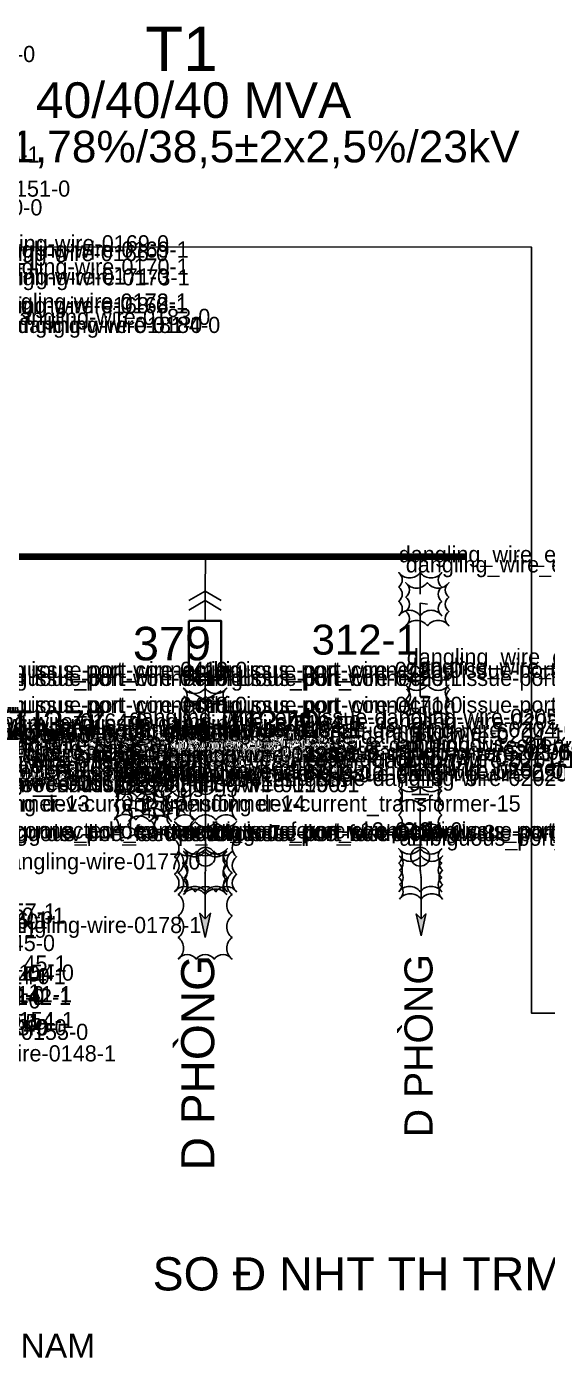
# Model space of a CAD drawing. Header units: millimetres. Extents: x -258 to 330, y 6 to 205.
# Drawn here: x 176.6 to 224.9, y 6.4 to 130.6 of the extents above; entities that cross this region are included whole.
import ezdxf

# ---------------------------------------------------------------- set-up
doc = ezdxf.new("R2010")
doc.units = ezdxf.units.MM
doc.layers.add('AI_REVIEW', color=2, linetype='Continuous')
doc.layers.add('TEXT', color=7, linetype='Continuous')
for name, color, linetype, lineweight in [('BUSBAR_35KV', 30, 'Continuous', 50), ('MV_35KV', 30, 'Continuous', 25), ('SLD_OTHER', 7, 'Continuous', 25)]:
    doc.layers.add(name, color=color, linetype=linetype, lineweight=lineweight)
doc.layers.add('SYM_PORTS', color=8, linetype='Continuous', plot=False)
doc.styles.add('SLD_TEXT', font='arial.ttf')

# ---------------------------------------------------------------- blocks, each defined once
blk = doc.blocks.new('SYM_DRAWOUT_BREAKER')
at = {"lineweight": 25}
for points in [[(-1.5, 4.625), (0, 5.5), (1.5, 4.625)], [(0, 5.5), (0, 2.75)], [(-1.5, 3.75), (0, 4.625), (1.5, 3.75)], [(0, -2.75), (0, -5.5)], [(-1.5, -3.75), (0, -4.625), (1.5, -3.75)], [(-1.5, -4.625), (0, -5.5), (1.5, -4.625)]]:
    blk.add_lwpolyline(points, dxfattribs=at)
at = {"lineweight": 35}
blk.add_lwpolyline([(-1.5, 2.75), (1.5, 2.75), (1.5, -2.75), (-1.5, -2.75)], close=True, dxfattribs=at)
at = {"layer": 'SYM_PORTS'}
for p in [(0, 5.5), (0, -5.5)]:
    blk.add_point(p, dxfattribs=at)
blk.add_attdef('DEVICE_CODE', (2.5, 2.5), '', height=2)
at = {"flags": 1}
blk.add_attdef('RATING', (2.5, -0.5), '', height=2, dxfattribs=at)
blk = doc.blocks.new('SYM_CURRENT_TRANSFORMER')
at = {"lineweight": 25}
blk.add_lwpolyline([(0, 1.25), (0, -1.25)], dxfattribs=at)
blk.add_circle((0, 0), 0.875, dxfattribs=at)
at = {"layer": 'SYM_PORTS'}
for p in [(0, 1.25), (0, -1.25)]:
    blk.add_point(p, dxfattribs=at)
blk.add_attdef('DEVICE_CODE', (1.875, -1.75), '', height=2)
at = {"flags": 1}
blk.add_attdef('RATIO', (1.875, -4.75), '', height=2, dxfattribs=at)
blk = doc.blocks.new('SYM_SHUNT_CAPACITOR')
at = {"lineweight": 25}
for points in [[(0, 2), (0, 0.375)], [(-1.25, 0.375), (1.25, 0.375)], [(-1.25, -0.375), (1.25, -0.375)], [(-0.875, -1.125), (0.875, -1.125)], [(0, -0.375), (0, -1.125)], [(-0.5625, -1.5625), (0.5625, -1.5625)], [(-0.25, -2), (0.25, -2)]]:
    blk.add_lwpolyline(points, dxfattribs=at)
at = {"layer": 'SYM_PORTS'}
blk.add_point((0, 2), dxfattribs=at)
blk.add_attdef('DEVICE_CODE', (2.25, -1), '', height=2)
at = {"flags": 1}
blk.add_attdef('RATING', (2.25, -4), '', height=2, dxfattribs=at)
blk = doc.blocks.new('SYM_LINE_FEEDER_ARROW')
blk.add_hatch(color=7).paths.add_polyline_path([(0, -3), (-0.5, -0.75), (0, -1.25), (0.5, -0.75)])
at = {"lineweight": 25}
blk.add_lwpolyline([(0, 3), (0, -1.25)], dxfattribs=at)
blk.add_lwpolyline([(0, -3), (-0.5, -0.75), (0, -1.25), (0.5, -0.75)], close=True, dxfattribs=at)
at = {"layer": 'SYM_PORTS'}
blk.add_point((0, 3), dxfattribs=at)
blk.add_attdef('LINE_NAME', (1.5, 0), '', height=2)

msp = doc.modelspace()

# ---------------------------------------------------------------- linework, layer by layer
at = {"layer": 'AI_REVIEW'}
for points in [[(211.11, 75.92, -0.5), (213.11, 75.92, -0.5), (215.11, 75.92, -0.5), (215.11, 77.25, -0.5), (215.11, 78.58, -0.5), (215.11, 79.92, -0.5), (213.11, 79.92, -0.5), (211.11, 79.92, -0.5), (211.11, 78.58, -0.5), (211.11, 77.25, -0.5)], [(211.77, 74.98, -0.5), (213.77, 74.98, -0.5), (215.77, 74.98, -0.5), (215.77, 76.31, -0.5), (215.77, 77.64, -0.5), (215.77, 78.98, -0.5), (213.77, 78.98, -0.5), (211.77, 78.98, -0.5), (211.77, 77.64, -0.5), (211.77, 76.31, -0.5)], [(211.86, 66.4, -0.5), (213.86, 66.4, -0.5), (215.86, 66.4, -0.5), (215.86, 67.73, -0.5), (215.86, 69.06, -0.5), (215.86, 70.4, -0.5), (213.86, 70.4, -0.5), (211.86, 70.4, -0.5), (211.86, 69.06, -0.5), (211.86, 67.73, -0.5)], [(191.15, 65.19, -0.5), (193.15, 65.19, -0.5), (195.15, 65.19, -0.5), (195.15, 66.52, -0.5), (195.15, 67.85, -0.5), (195.15, 69.19, -0.5), (193.15, 69.19, -0.5), (191.15, 69.19, -0.5), (191.15, 67.85, -0.5), (191.15, 66.52, -0.5)], [(191.2, 64.44, -0.5), (193.2, 64.44, -0.5), (195.2, 64.44, -0.5), (195.2, 65.77, -0.5), (195.2, 67.11, -0.5), (195.2, 68.44, -0.5), (193.2, 68.44, -0.5), (191.2, 68.44, -0.5), (191.2, 67.11, -0.5), (191.2, 65.77, -0.5)], [(211.77, 65.48, -0.5), (213.77, 65.48, -0.5), (215.77, 65.48, -0.5), (215.77, 66.81, -0.5), (215.77, 68.15, -0.5), (215.77, 69.48, -0.5), (213.77, 69.48, -0.5), (211.77, 69.48, -0.5), (211.77, 68.15, -0.5), (211.77, 66.81, -0.5)], [(191.2, 61.94, -0.5), (193.2, 61.94, -0.5), (195.2, 61.94, -0.5), (195.2, 63.27, -0.5), (195.2, 64.61, -0.5), (195.2, 65.94, -0.5), (193.2, 65.94, -0.5), (191.2, 65.94, -0.5), (191.2, 64.61, -0.5), (191.2, 63.27, -0.5)], [(186.11, 60.82, -0.5), (188.11, 60.82, -0.5), (190.11, 60.82, -0.5), (190.11, 62.15, -0.5), (190.11, 63.48, -0.5), (190.11, 64.82, -0.5), (188.11, 64.82, -0.5), (186.11, 64.82, -0.5), (186.11, 63.48, -0.5), (186.11, 62.15, -0.5)], [(185.95, 59.65, -0.5), (187.95, 59.65, -0.5), (189.95, 59.65, -0.5), (189.95, 60.98, -0.5), (189.95, 62.32, -0.5), (189.95, 63.65, -0.5), (187.95, 63.65, -0.5), (185.95, 63.65, -0.5), (185.95, 62.32, -0.5), (185.95, 60.98, -0.5)], [(186.2, 60.4, -0.5), (188.2, 60.4, -0.5), (190.2, 60.4, -0.5), (190.2, 61.73, -0.5), (190.2, 63.07, -0.5), (190.2, 64.4, -0.5), (188.2, 64.4, -0.5), (186.2, 64.4, -0.5), (186.2, 63.07, -0.5), (186.2, 61.73, -0.5)], [(190.32, 56.94, -0.5), (192.24, 56.94, -0.5), (194.15, 56.94, -0.5), (196.07, 56.94, -0.5), (196.07, 58.57, -0.5), (196.07, 60.19, -0.5), (196.07, 61.82, -0.5), (196.07, 63.44, -0.5), (194.15, 63.44, -0.5), (192.24, 63.44, -0.5), (190.32, 63.44, -0.5), (190.32, 61.82, -0.5), (190.32, 60.19, -0.5), (190.32, 58.57, -0.5)], [(184.86, 59.07, -0.5), (186.86, 59.07, -0.5), (188.86, 59.07, -0.5), (188.86, 60.4, -0.5), (188.86, 61.73, -0.5), (188.86, 63.07, -0.5), (186.86, 63.07, -0.5), (184.86, 63.07, -0.5), (184.86, 61.73, -0.5), (184.86, 60.4, -0.5)], [(187.45, 58.23, -0.5), (189.45, 58.23, -0.5), (191.45, 58.23, -0.5), (191.45, 59.57, -0.5), (191.45, 60.9, -0.5), (191.45, 62.23, -0.5), (189.45, 62.23, -0.5), (187.45, 62.23, -0.5), (187.45, 60.9, -0.5), (187.45, 59.57, -0.5)], [(211.11, 58.32, -0.5), (213.11, 58.32, -0.5), (215.11, 58.32, -0.5), (215.11, 59.65, -0.5), (215.11, 60.98, -0.5), (215.11, 62.32, -0.5), (213.11, 62.32, -0.5), (211.11, 62.32, -0.5), (211.11, 60.98, -0.5), (211.11, 59.65, -0.5)], [(184.72, 56.96, -0.5), (186.72, 56.96, -0.5), (188.72, 56.96, -0.5), (188.72, 58.29, -0.5), (188.72, 59.62, -0.5), (188.72, 60.96, -0.5), (186.72, 60.96, -0.5), (184.72, 60.96, -0.5), (184.72, 59.62, -0.5), (184.72, 58.29, -0.5)], [(185.41, 57.53, -0.5), (187.41, 57.53, -0.5), (189.41, 57.53, -0.5), (189.41, 58.87, -0.5), (189.41, 60.2, -0.5), (189.41, 61.53, -0.5), (187.41, 61.53, -0.5), (185.41, 61.53, -0.5), (185.41, 60.2, -0.5), (185.41, 58.87, -0.5)], [(185.41, 57.53, -0.5), (187.41, 57.53, -0.5), (189.41, 57.53, -0.5), (189.41, 58.87, -0.5), (189.41, 60.2, -0.5), (189.41, 61.53, -0.5), (187.41, 61.53, -0.5), (185.41, 61.53, -0.5), (185.41, 60.2, -0.5), (185.41, 58.87, -0.5)], [(187.28, 57.57, -0.5), (189.28, 57.57, -0.5), (191.28, 57.57, -0.5), (191.28, 58.9, -0.5), (191.28, 60.23, -0.5), (191.28, 61.57, -0.5), (189.28, 61.57, -0.5), (187.28, 61.57, -0.5), (187.28, 60.23, -0.5), (187.28, 58.9, -0.5)], [(184.78, 55.82, -0.5), (186.78, 55.82, -0.5), (188.78, 55.82, -0.5), (188.78, 57.15, -0.5), (188.78, 58.48, -0.5), (188.78, 59.82, -0.5), (186.78, 59.82, -0.5), (184.78, 59.82, -0.5), (184.78, 58.48, -0.5), (184.78, 57.15, -0.5)], [(186.03, 56.82, -0.5), (188.03, 56.82, -0.5), (190.03, 56.82, -0.5), (190.03, 58.15, -0.5), (190.03, 59.48, -0.5), (190.03, 60.82, -0.5), (188.03, 60.82, -0.5), (186.03, 60.82, -0.5), (186.03, 59.48, -0.5), (186.03, 58.15, -0.5)], [(211.11, 56.07, -0.5), (213.11, 56.07, -0.5), (215.11, 56.07, -0.5), (215.11, 57.4, -0.5), (215.11, 58.73, -0.5), (215.11, 60.07, -0.5), (213.11, 60.07, -0.5), (211.11, 60.07, -0.5), (211.11, 58.73, -0.5), (211.11, 57.4, -0.5)], [(185.95, 55.15, -0.5), (187.95, 55.15, -0.5), (189.95, 55.15, -0.5), (189.95, 56.48, -0.5), (189.95, 57.82, -0.5), (189.95, 59.15, -0.5), (187.95, 59.15, -0.5), (185.95, 59.15, -0.5), (185.95, 57.82, -0.5), (185.95, 56.48, -0.5)], [(188.11, 55.57, -0.5), (190.11, 55.57, -0.5), (192.11, 55.57, -0.5), (192.11, 56.9, -0.5), (192.11, 58.23, -0.5), (192.11, 59.57, -0.5), (190.11, 59.57, -0.5), (188.11, 59.57, -0.5), (188.11, 58.23, -0.5), (188.11, 56.9, -0.5)], [(190.32, 50.28, -0.5), (192.24, 50.28, -0.5), (194.15, 50.28, -0.5), (196.07, 50.28, -0.5), (196.07, 51.9, -0.5), (196.07, 53.53, -0.5), (196.07, 55.15, -0.5), (196.07, 56.78, -0.5), (194.15, 56.78, -0.5), (192.24, 56.78, -0.5), (190.32, 56.78, -0.5), (190.32, 55.15, -0.5), (190.32, 53.53, -0.5), (190.32, 51.9, -0.5)], [(190.65, 44.03, -0.5), (192.32, 44.03, -0.5), (193.99, 44.03, -0.5), (195.65, 44.03, -0.5), (195.65, 46.03, -0.5), (195.65, 48.03, -0.5), (195.65, 50.03, -0.5), (195.65, 52.03, -0.5), (195.65, 54.03, -0.5), (193.99, 54.03, -0.5), (192.32, 54.03, -0.5), (190.65, 54.03, -0.5), (190.65, 52.03, -0.5), (190.65, 50.03, -0.5), (190.65, 48.03, -0.5), (190.65, 46.03, -0.5)], [(191.15, 50.03, -0.5), (193.15, 50.03, -0.5), (195.15, 50.03, -0.5), (195.15, 51.36, -0.5), (195.15, 52.69, -0.5), (195.15, 54.03, -0.5), (193.15, 54.03, -0.5), (191.15, 54.03, -0.5), (191.15, 52.69, -0.5), (191.15, 51.36, -0.5)], [(191.2, 50.28, -0.5), (193.2, 50.28, -0.5), (195.2, 50.28, -0.5), (195.2, 51.61, -0.5), (195.2, 52.94, -0.5), (195.2, 54.28, -0.5), (193.2, 54.28, -0.5), (191.2, 54.28, -0.5), (191.2, 52.94, -0.5), (191.2, 51.61, -0.5)], [(211.11, 50.28, -0.5), (213.11, 50.28, -0.5), (215.11, 50.28, -0.5), (215.11, 51.61, -0.5), (215.11, 52.94, -0.5), (215.11, 54.28, -0.5), (213.11, 54.28, -0.5), (211.11, 54.28, -0.5), (211.11, 52.94, -0.5), (211.11, 51.61, -0.5)], [(211.19, 49.6, -0.5), (213.19, 49.6, -0.5), (215.19, 49.6, -0.5), (215.19, 50.94, -0.5), (215.19, 52.27, -0.5), (215.19, 53.6, -0.5), (213.19, 53.6, -0.5), (211.19, 53.6, -0.5), (211.19, 52.27, -0.5), (211.19, 50.94, -0.5)]]:
    msp.add_lwpolyline(points, format="xyb", close=True, dxfattribs=at)
at = {"layer": 'BUSBAR_35KV', "const_width": 0.621}
msp.add_lwpolyline([(65.65, 81.39), (217.36, 81.39)], dxfattribs=at)
at = {"layer": 'MV_35KV'}
for points in [[(193.2, 81.39), (193.15, 78.19)], [(213.11, 81.39), (213.11, 77.92)], [(193.15, 67.19), (193.2, 66.44)], [(193.2, 63.94), (193.2, 62.98)], [(189.45, 60.23), (189.45, 62.98), (193.2, 62.98)], [(193.2, 62.98), (193.2, 61.44)], [(193.2, 58.94), (193.2, 54.78)], [(193.2, 52.28), (193.15, 52.03)]]:
    msp.add_lwpolyline(points, dxfattribs=at)
at = {"layer": 'SLD_OTHER'}
for points in [[(160.91, 110.18), (223.44, 110.14), (223.44, 38.99), (267.67, 38.99), (267.67, 51.74), (262.55, 51.82)], [(213.86, 68.4), (213.11, 68.4), (213.11, 77.09), (213.77, 76.98)], [(213.77, 67.48), (213.11, 67.4), (213.11, 62.12)], [(188.11, 62.82), (187.45, 62.9), (187.27, 62.33), (188.2, 62.4)], [(187.95, 61.65), (186.78, 61.82), (186.86, 61.07)], [(187.41, 59.53), (186.8, 59.53), (186.8, 59.98), (187.41, 59.53)], [(186.72, 58.96), (188.03, 58.82)], [(189.28, 59.57), (189.28, 57.36), (190.11, 57.57)], [(186.78, 57.82), (187.95, 57.82), (187.95, 57.15)], [(213.11, 58.07), (213.11, 54.78)], [(213.11, 52.28), (213.19, 51.6)]]:
    msp.add_lwpolyline(points, dxfattribs=at)

# ---------------------------------------------------------------- block references
at = {"layer": 'MV_35KV'}
ref = msp.add_blockref('SYM_DRAWOUT_BREAKER', (193.15, 72.69), dxfattribs=dict(at, xscale=0.999983254745884, yscale=0.999983254745884))
ref.add_attrib('DEVICE_CODE', '379', (186.45, 71.77), dxfattribs={"layer": 'TEXT', "height": 3.113, "style": 'SLD_TEXT'})
ref = msp.add_blockref('SYM_CURRENT_TRANSFORMER', (173.2, 65.19), dxfattribs=dict(at, xscale=0.999983254745884, yscale=0.999983254745884))
ref.add_attrib('DEVICE_CODE', 'TI377', (174.95, 64.61), dxfattribs={"layer": 'TEXT', "height": 2.524, "style": 'SLD_TEXT'})
ref = msp.add_blockref('SYM_CURRENT_TRANSFORMER', (193.2, 65.19), dxfattribs=dict(at, xscale=0.999983254745884, yscale=0.999983254745884))
ref.add_attrib('DEVICE_CODE', 'TI379', (194.78, 64.59), dxfattribs={"layer": 'TEXT', "height": 2.548, "style": 'SLD_TEXT'})
at = {"layer": 'MV_35KV', "xscale": 0.999983254745884, "yscale": 0.999983254745884}
for name, p in [('SYM_CURRENT_TRANSFORMER', (193.2, 60.19)), ('SYM_CURRENT_TRANSFORMER', (193.2, 53.53)), ('SYM_LINE_FEEDER_ARROW', (193.15, 49.03))]:
    msp.add_blockref(name, p, dxfattribs=at)
at = {"layer": 'SLD_OTHER'}
for name, p, xscale, yscale in [('SYM_SHUNT_CAPACITOR', (213.11, 60.32), 0.900011588382326, 0.900011588382326), ('SYM_CURRENT_TRANSFORMER', (213.11, 53.53), 0.999983254745884, 0.999983254745884), ('SYM_LINE_FEEDER_ARROW', (213.19, 48.9), 0.900011588382326, 0.900011588382326)]:
    msp.add_blockref(name, p, dxfattribs=dict(at, xscale=xscale, yscale=yscale))

# ---------------------------------------------------------------- texts
at = {"layer": 'AI_REVIEW', "char_height": 1.5, "attachment_point": 7}
for s, insert in [('dangling_wire_end issue-dangling-wire-0135-0', (135.79, 126.88)), ('dangling_wire_end issue-dangling-wire-0133-1', (136.21, 117.55)), ('dangling_wire_end issue-dangling-wire-0151-0', (139.04, 114.38)), ('dangling_wire_end issue-dangling-wire-0140-0', (136.46, 112.64)), ('dangling_wire_end issue-dangling-wire-0169-0', (148.21, 109.3)), ('dangling_wire_end issue-dangling-wire-0169-1', (150.04, 108.72)), ('dangling_wire_end issue-dangling-wire-0134-1', (136.04, 107.55)), ('dangling_wire_end issue-dangling-wire-0166-0', (148.12, 108.39)), ('dangling_wire_end issue-dangling-wire-0171-0', (148.21, 106.22)), ('dangling_wire_end issue-dangling-wire-0170-1', (150.04, 107.14)), ('dangling_wire_end issue-dangling-wire-0173-1', (150.12, 106.14)), ('dangling_wire_end issue-dangling-wire-0168-0', (148.12, 103.55)), ('dangling_wire_end issue-dangling-wire-0172-1', (149.96, 103.89)), ('dangling_wire_end issue-dangling-wire-0168-1', (149.96, 103.55)), ('dangling_wire_end issue-dangling-wire-0183-0', (152.04, 102.47)), ('dangling_wire_end issue-dangling-wire-0181-0', (151.29, 101.72)), ('dangling_wire_end issue-dangling-wire-0184-0', (152.96, 101.72)), ('dangling_wire_end issue-dangling-wire-0211-1', (211.11, 80.42)), ('dangling_wire_end issue-dangling-wire-0214-1', (211.77, 79.48)), ('dangling_wire_end issue-dangling-wire-0214-0', (211.86, 70.9)), ('ambiguous_port_connection issue-port-wire-0419-1', (151.21, 68.94)), ('ambiguous_port_connection issue-port-wire-0419-0', (151.25, 69.69)), ('ambiguous_port_connection issue-port-wire-0420-0', (171.16, 69.69)), ('ambiguous_port_connection issue-port-wire-0420-1', (171.2, 68.94)), ('ambiguous_port_connection issue-port-wire-0421-0', (191.15, 69.69)), ('ambiguous_port_connection issue-port-wire-0421-1', (191.2, 68.94)), ('dangling_wire_end issue-dangling-wire-0213-0', (211.77, 69.98)), ('ambiguous_port_connection issue-port-wire-0468-0', (151.21, 66.44)), ('ambiguous_port_connection issue-port-wire-0471-0', (171.2, 66.44)), ('ambiguous_port_connection issue-port-wire-0474-0', (191.2, 66.44)), ('dangling_wire_end issue-dangling-wire-0205-0', (186.11, 65.32)), ('dangling_wire_end issue-dangling-wire-0164-0', (146.21, 64.9)), ('dangling_wire_end issue-dangling-wire-0164-1', (146.21, 64.4)), ('pending dev-current_transformer-9', (150.33, 63.86)), ('dangling_wire_end issue-dangling-wire-0194-0', (166.04, 64.73)), ('dangling_wire_end issue-dangling-wire-0194-1', (166.12, 64.23)), ('pending dev-current_transformer-10', (170.33, 63.86)), ('dangling_wire_end issue-dangling-wire-0204-0', (185.95, 64.15)), ('dangling_wire_end issue-dangling-wire-0205-1', (186.2, 64.9)), ('pending dev-current_transformer-6', (190.32, 63.94)), ('dangling_wire_end issue-dangling-wire-0160-0', (144.82, 63.79)), ('dangling_wire_end issue-dangling-wire-0160-1', (146.12, 63.65)), ('dangling_wire_end issue-dangling-wire-0466-0', (147.54, 62.73)), ('dangling_wire_end issue-dangling-wire-0191-1', (164.79, 62.98)), ('dangling_wire_end issue-dangling-wire-0191-0', (165.7, 63.57)), ('dangling_wire_end issue-dangling-wire-0469-0', (167.54, 62.73)), ('dangling_wire_end issue-dangling-wire-0204-1', (184.86, 63.57)), ('dangling_wire_end issue-dangling-wire-0472-0', (187.45, 62.73)), ('ambiguous_orientation issue-orient-dev-shunt_capacitor-1', (211.11, 62.82)), ('dangling_wire_end issue-dangling-wire-0162-0', (145.29, 62.07)), ('dangling_wire_end issue-dangling-wire-0162-1', (145.96, 61.32)), ('dangling_wire_end issue-dangling-wire-0165-0', (147.37, 61.98)), ('dangling_wire_end issue-dangling-wire-0189-0', (164.73, 61.87)), ('dangling_wire_end issue-dangling-wire-0189-1', (165.79, 61.82)), ('dangling_wire_end issue-dangling-wire-0196-0', (167.37, 61.98)), ('dangling_wire_end issue-dangling-wire-0201-0', (184.72, 61.46)), ('dangling_wire_end issue-dangling-wire-0203-0', (185.41, 62.03)), ('dangling_wire_end issue-dangling-wire-0203-1', (185.41, 62.03)), ('dangling_wire_end issue-dangling-wire-0201-1', (186.03, 61.32)), ('dangling_wire_end issue-dangling-wire-0206-0', (187.28, 62.07)), ('dangling_wire_end issue-dangling-wire-0163-1', (144.88, 60.48)), ('dangling_wire_end issue-dangling-wire-0163-0', (145.71, 60.98)), ('dangling_wire_end issue-dangling-wire-0192-1', (164.7, 60.23)), ('dangling_wire_end issue-dangling-wire-0192-0', (165.7, 60.82)), ('dangling_wire_end issue-dangling-wire-0202-0', (184.78, 60.32)), ('dangling_wire_end issue-dangling-wire-0212-0', (211.11, 60.57)), ('dangling_wire_end issue-dangling-wire-0161-0', (144.88, 59.23)), ('dangling_wire_end issue-dangling-wire-0161-1', (145.96, 59.23)), ('dangling_wire_end issue-dangling-wire-0165-1', (148.21, 60.07)), ('dangling_wire_end issue-dangling-wire-0190-0', (164.79, 59.07)), ('dangling_wire_end issue-dangling-wire-0190-1', (165.87, 59.07)), ('dangling_wire_end issue-dangling-wire-0195-0', (166.87, 59.98)), ('dangling_wire_end issue-dangling-wire-0198-0', (168.2, 60.07)), ('dangling_wire_end issue-dangling-wire-0202-1', (185.95, 59.65)), ('dangling_wire_end issue-dangling-wire-0206-1', (188.11, 60.07)), ('pending dev-current_transformer-13', (150.33, 57.28)), ('pending dev-current_transformer-14', (170.33, 57.28)), ('pending dev-current_transformer-15', (190.32, 57.28)), ('unconnected_port issue-unconnected-dev-current_transformer-13-p2', (151.21, 54.78)), ('pending dev-line_feeder_arrow-7', (170.74, 54.53)), ('ambiguous_port_connection issue-port-wire-0424-0', (171.2, 54.78)), ('ambiguous_port_connection issue-port-wire-0424-1', (171.24, 54.53)), ('pending dev-line_feeder_arrow-8', (190.65, 54.53)), ('ambiguous_port_connection issue-port-wire-0425-1', (191.15, 54.53)), ('ambiguous_port_connection issue-port-wire-0425-0', (191.2, 54.78)), ('ambiguous_port_connection issue-port-wire-0426-0', (211.11, 54.78)), ('ambiguous_port_connection issue-port-wire-0426-1', (211.19, 54.1)), ('dangling_wire_end issue-dangling-wire-0177-0', (151.12, 51.9)), ('unconnected_port issue-unconnected-dev-spark_gap-10-p1', (126.96, 46.86)), ('dangling_wire_end issue-dangling-wire-0157-1', (137.71, 47.24)), ('dangling_wire_end issue-dangling-wire-0137-1', (135.96, 45.49)), ('dangling_wire_end issue-dangling-wire-0136-0', (136.09, 46.31)), ('dangling_wire_end issue-dangling-wire-0137-0', (136.09, 46.31)), ('dangling_wire_end issue-dangling-wire-0136-1', (136.96, 46.4)), ('dangling_wire_end issue-dangling-wire-0178-1', (151.21, 45.99)), ('dangling_wire_end issue-dangling-wire-0145-0', (137.63, 44.32)), ('dangling_wire_end issue-dangling-wire-0138-0', (136.21, 41.49)), ('dangling_wire_end issue-dangling-wire-0145-1', (138.71, 42.41)), ('dangling_wire_end issue-dangling-wire-0154-0', (139.38, 41.57)), ('dangling_wire_end issue-dangling-wire-0144-0', (137.13, 41.24)), ('dangling_wire_end issue-dangling-wire-0144-1', (138.63, 41.24)), ('dangling_wire_end issue-dangling-wire-0138-1', (136.29, 39.74)), ('dangling_wire_end issue-dangling-wire-0139-0', (136.29, 38.99)), ('dangling_wire_end issue-dangling-wire-0141-0', (136.63, 39.57)), ('dangling_wire_end issue-dangling-wire-0142-0', (136.63, 39.32)), ('dangling_wire_end issue-dangling-wire-0142-1', (139.13, 39.32)), ('dangling_wire_end issue-dangling-wire-0141-1', (139.21, 39.57)), ('dangling_wire_end issue-dangling-wire-0139-1', (136.29, 36.99)), ('dangling_wire_end issue-dangling-wire-0143-0', (137.04, 36.49)), ('dangling_wire_end issue-dangling-wire-0155-1', (137.79, 36.99)), ('dangling_wire_end issue-dangling-wire-0149-0', (138.71, 36.49)), ('dangling_wire_end issue-dangling-wire-0154-1', (139.38, 37.16)), ('dangling_wire_end issue-dangling-wire-0155-0', (140.71, 36.07)), ('dangling_wire_end issue-dangling-wire-0148-1', (143.29, 34.07))]:
    msp.add_mtext(s, dxfattribs=dict(at, insert=insert))
at = {"layer": 'TEXT', "attachment_point": 7, "style": 'SLD_TEXT'}
for s, insert, char_height in [('T1', (187.61, 126.51), 4.106), ('40/40/40 MVA', (177.45, 122.1), 3.3054), ('115±9x1,78%/38,5±2x2,5%/23kV', (161.62, 117.47), 2.9418), ('312-1', (203.03, 72.26), 2.787), ('SO Đ NHT TH TRM 110 CM XUYÍ', (188.28, 13.21), 3.0865), ('ĐINH QUC NAM', (159.79, 6.4), 2.2265)]:
    msp.add_mtext(s, dxfattribs=dict(at, insert=insert, char_height=char_height))
at = {"layer": 'TEXT', "attachment_point": 7, "rotation": 90, "style": 'SLD_TEXT'}
for insert, char_height in [((194.04, 24.41), 3.067), ((214.29, 27.48), 2.609)]:
    msp.add_mtext('D PHÒNG', dxfattribs=dict(at, insert=insert, char_height=char_height))

doc.saveas('drawing.dxf')
